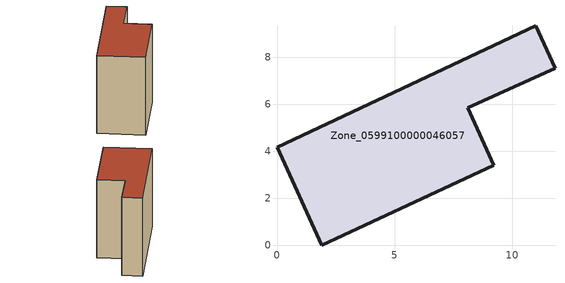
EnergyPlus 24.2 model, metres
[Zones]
Zone_0599100000046057
 floor ground (C_G): 0,4.16 11,9.33 11.82,7.53 8.1,5.84 9.21,3.4 1.9,0 z0
 wall outside (C_F): 1.9,0 9.21,3.4 8.1,5.84 11.82,7.53 11,9.33 0,4.16 1.9,0 z0:7.82
 roof outside (C_R): 11,9.33 0,4.16 1.9,0 9.21,3.4 8.1,5.84 11.82,7.53 z7.82
[BUILDING]
Pand.0599100000046057: North Axis=0; Terrain=City; Loads Convergence Tolerance Value=0.04; Temperature Convergence Tolerance Value=0.4; Solar Distribution=FullExterior; Maximum Number of Warmup Days=25; Minimum Number of Warmup Days=1
[Site:Location]
Rotterdam.The.Hague.AP_ZH_NLD Design_Conditions: Latitude=51.96; Longitude=4.45; Time Zone=1; Elevation=-4.5
[SITE:GROUNDTEMPERATURE:BUILDINGSURFACE]
18, 18, 18, 18, 18, 18, 18, 18, 18, 18, 18, 18
[MATERIAL] Thermal Absorptance=0.9; Solar Absorptance=0.7; Visible Absorptance=0.7
Name | Roughness | Thickness | Conductivity | Density | Specific Heat
G.TI.1946 | MediumSmooth | 0.15 | 1 | 540 | 1210
F.TI.1946 | Rough | 0.3 | 0.857143 | 1920 | 840
R.TI.1946 | MediumRough | 0.2 | 0.1 | 1500 | 1000
[CONSTRUCTION]
C_G: G.TI.1946
C_F: F.TI.1946
C_R: R.TI.1946
[ZONE]
Zone_0599100000046057: Type=1; Multiplier=1; Ceiling Height=Autocalculate; Volume=Autocalculate; Floor Area=autocalculate; Part of Total Floor Area=Yes
[ZONEINFILTRATION:DESIGNFLOWRATE]
Infil_Zone_0599100000046057: Zone or ZoneList or Space or SpaceList=Zone_0599100000046057; Schedule=AlwaysOn; Design Flow Rate Calculation Method=Flow/Area; Flow Rate per Floor Area=0.003; Constant Term Coefficient=1; Temperature Term Coefficient=0; Velocity Term Coefficient=0; Velocity Squared Term Coefficient=0
[HVACTEMPLATE:ZONE:IDEALLOADSAIRSYSTEM]
Zone_0599100000046057: Maximum Heating Supply Air Temperature=50; Minimum Cooling Supply Air Temperature=13; Maximum Heating Supply Air Humidity Ratio=0.0156; Minimum Cooling Supply Air Humidity Ratio=0.0077; Heating Limit=NoLimit; Cooling Limit=NoLimit; Dehumidification Control Type=ConstantSensibleHeatRatio; Cooling Sensible Heat Ratio=0.7; Dehumidification Setpoint=60; Humidification Control Type=None; Humidification Setpoint=30; Outdoor Air Method=None; Outdoor Air Flow Rate per Person=0.00944; Outdoor Air Flow Rate per Zone Floor Area=0; Outdoor Air Flow Rate per Zone=0; Demand Controlled Ventilation Type=None; Outdoor Air Economizer Type=NoEconomizer; Heat Recovery Type=None; Sensible Heat Recovery Effectiveness=0.7; Latent Heat Recovery Effectiveness=0.65
[ZONECONTROL:THERMOSTAT]
ThermostatControl_Zone_0599100000046057: Zone or ZoneList=Zone_0599100000046057; Control Type Schedule=DualSetpointControlType; Control 1=Thermostat_Zone_0599100000046057; Temperature Difference Between Cutout And Setpoint=0
[THERMOSTATSETPOINT:DUALSETPOINT]
Thermostat_Zone_0599100000046057: Heating Setpoint Temperature Schedule=HeatingSetpoint_Zone_0599100000046057; Cooling Setpoint Temperature Schedule=CoolingSetpoint_Zone_0599100000046057
[SCHEDULE:COMPACT]
HeatingSetpoint_Zone_0599100000046057: Through: 12/31, For: AllDays, Until: 24:00, 21
CoolingSetpoint_Zone_0599100000046057: Through: 12/31, For: AllDays, Until: 24:00, 24
DualSetpointControlType: Through: 12/31, For: AllDays, Until: 24:00, 4
AlwaysOn: Through: 12/31, For: AllDays, Until: 24:00, 1
